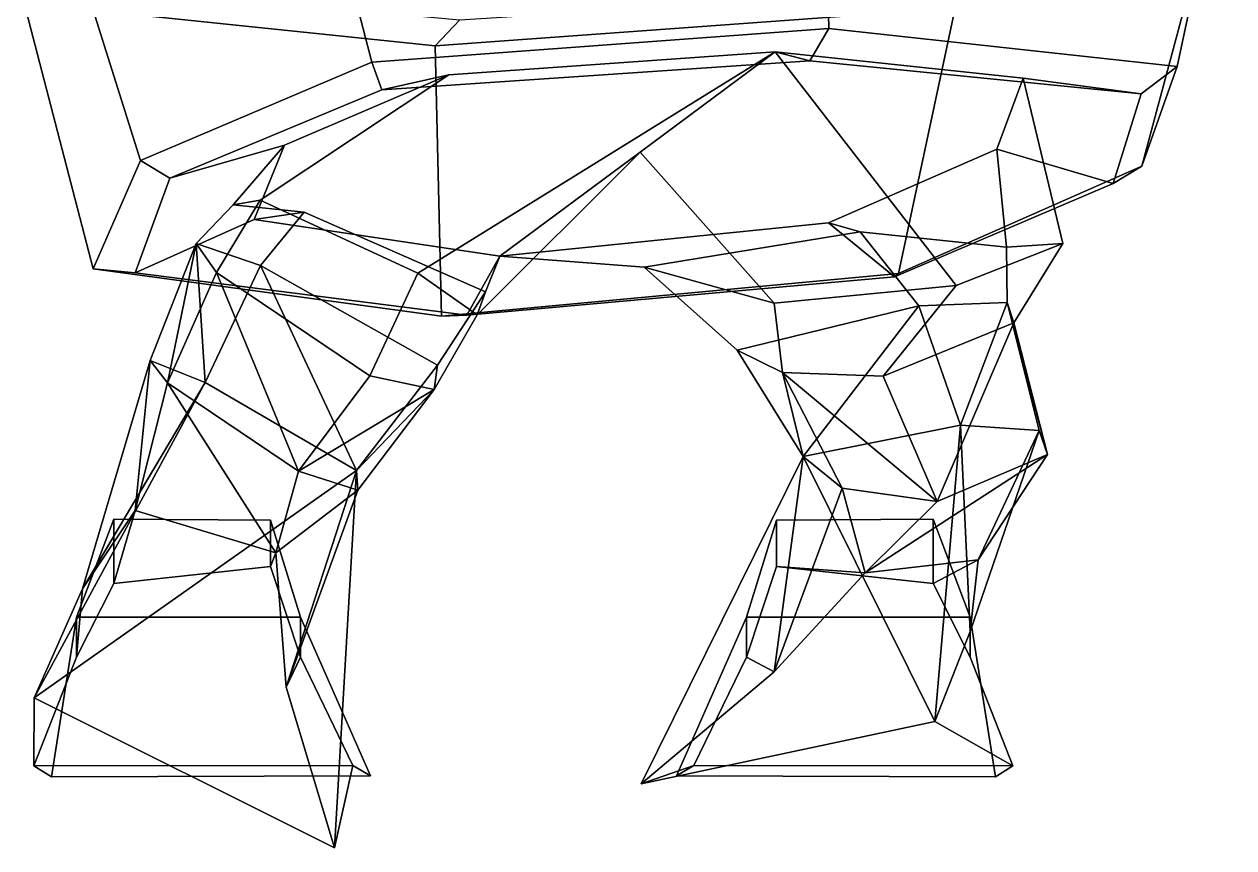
# Model space of a CAD drawing. Extents: x -197 to 393, y -168 to 322.
# Drawn here: x -89.6 to 165.1, y -168 to 5.4 of the extents above; entities that cross this region are included whole.
import ezdxf

# ---------------------------------------------------------------- set-up
doc = ezdxf.new("R2010")
doc.units = 0

msp = doc.modelspace()

# ---------------------------------------------------------------- linework, layer by layer
for points in [[(79.852837, 4.513458, 101.61718), (78.521248, 61.421371, 97.158516), (-30.955709, 53.425446, 102.439301), (-16.43672, -2.55722, 101.945671)], [(79.852837, 4.513458, 101.61718), (153.208969, -3.491577, 39.355007), (165.111481, 52.345551, 30.100445), (78.521248, 61.421371, 97.158516)], [(-30.955709, 53.425446, 102.439301), (-82.739441, 32.71199, 35.340652), (-65.130653, -23.287674, 33.707039), (-16.43672, -2.55722, 101.945671)], [(165.111481, 52.345551, 30.100445), (153.208969, -3.491577, 39.355007), (145.712204, -24.448944, -44.08329), (160.704498, 31.37117, -54.477829)], [(-65.130653, -23.287674, 33.707039), (-82.739441, 32.71199, 35.340652), (-89.645027, 9.883896, -55.982197), (-75.126038, -46.098763, -56.475826)], [(145.712204, -24.448944, -44.08329), (94.519653, -47.033127, -119.06649), (106.422165, 8.804001, -128.32106), (160.704498, 31.37117, -54.477829)], [(-89.645027, 9.883896, -55.982197), (-80.173462, 13.98024, -47.544514), (2.105369, 6.360306, -109.070488), (-3.058025, 0.908081, -123.049515)], [(106.422165, 8.804001, -128.32106), (-3.058025, 0.908081, -123.049515), (2.105369, 6.360306, -109.070488), (104.740433, 12.961777, -115.768372)], [(-75.126038, -46.098763, -56.475826), (-89.645027, 9.883896, -55.982197), (-3.058025, 0.908081, -123.049515), (-1.725323, -56.0093, -118.588715)], [(94.519653, -47.033127, -119.06649), (-1.725323, -56.0093, -118.588715), (-3.058025, 0.908081, -123.049515), (106.422165, 8.804001, -128.32106)], [(79.852837, 4.513458, 101.61718), (-16.43672, -2.55722, 101.945671), (-14.329617, -8.371887, 92.810608), (75.794823, -2.283737, 90.719826)], [(79.852837, 4.513458, 101.61718), (75.794823, -2.283737, 90.719826), (145.617554, -9.252838, 33.798206), (153.208969, -3.491577, 39.355007)], [(68.519806, -0.399216, 70.97348), (-0.202914, -5.238968, 71.038551), (-39.966015, -31.589409, 46.898354), (-6.773942, -46.985077, 69.568153)], [(75.794823, -2.283737, 90.719826), (-14.329617, -8.371887, 92.810608), (-0.202914, -5.238968, 71.038551), (68.519806, -0.399216, 70.97348)], [(40.106525, -21.479004, -5.723169), (68.519806, -0.399216, 70.97348), (-6.773942, -46.985077, 69.568153), (5.767165, -55.754425, 12.730798)], [(68.31382, -53.291885, -11.71265), (106.643173, -49.595032, 34.26395), (68.519806, -0.399216, 70.97348), (40.106525, -21.479004, -5.723169)], [(68.519806, -0.399216, 70.97348), (106.643173, -49.595032, 34.26395), (129.116074, -40.757263, -3.995483), (120.766739, -5.905243, 26.406879)], [(75.794823, -2.283737, 90.719826), (68.519806, -0.399216, 70.97348), (120.766739, -5.905243, 26.406879), (145.617554, -9.252838, 33.798206)], [(-16.43672, -2.55722, 101.945671), (-65.130653, -23.287674, 33.707039), (-58.982761, -27.010582, 31.759701), (-14.329617, -8.371887, 92.810608)], [(153.208969, -3.491577, 39.355007), (145.617554, -9.252838, 33.798206), (139.736969, -28.105072, -41.557812), (145.712204, -24.448944, -44.08329)], [(-14.329617, -8.371887, 92.810608), (-58.982761, -27.010582, 31.759701), (-34.787823, -20.049561, 22.215841), (-0.202914, -5.238968, 71.038551)], [(-0.202914, -5.238968, 71.038551), (-34.787823, -20.049561, 22.215841), (-45.644421, -32.583633, 9.260975), (-39.966015, -31.589409, 46.898354)], [(120.766739, -5.905243, 26.406879), (129.116074, -40.757263, -3.995483), (117.24749, -41.532784, -41.559052), (115.209991, -20.875702, -33.125751)], [(145.617554, -9.252838, 33.798206), (120.766739, -5.905243, 26.406879), (115.209991, -20.875702, -33.125751), (139.736969, -28.105072, -41.557812)], [(-58.982761, -27.010582, 31.759701), (-66.267067, -46.904236, -47.38541), (-41.24295, -35.686523, -39.741802), (-34.787823, -20.049561, 22.215841)], [(-34.787823, -20.049561, 22.215841), (-41.24295, -35.686523, -39.741802), (-30.69618, -34.146835, -28.357485), (-45.644421, -32.583633, 9.260975)], [(10.554629, -43.403519, -85.493317), (40.106525, -21.479004, -5.723169), (5.767165, -55.754425, 12.730798), (7.487345, -50.919571, -46.210068)], [(68.31382, -53.291885, -11.71265), (40.106525, -21.479004, -5.723169), (10.554629, -43.403519, -85.493317), (40.958424, -45.73745, -65.972008)], [(115.209991, -20.875702, -33.125751), (117.24749, -41.532784, -41.559052), (86.420998, -38.249847, -69.148849), (79.726707, -36.352798, -84.373474)], [(139.736969, -28.105072, -41.557812), (115.209991, -20.875702, -33.125751), (79.726707, -36.352798, -84.373474), (93.680099, -47.785179, -106.397812)], [(-65.130653, -23.287674, 33.707039), (-75.126038, -46.098763, -56.475826), (-66.267067, -46.904236, -47.38541), (-58.982761, -27.010582, 31.759701)], [(145.712204, -24.448944, -44.08329), (139.736969, -28.105072, -41.557812), (93.680099, -47.785179, -106.397812), (94.519653, -47.033127, -119.06649)], [(-49.160435, -46.826233, 17.953663), (-39.966015, -31.589409, 46.898354), (-45.644421, -32.583633, 9.260975), (-53.453754, -40.715973, 0.260654)], [(-53.453754, -40.715973, 0.260654), (-45.644421, -32.583633, 9.260975), (-30.69618, -34.146835, -28.357485), (-39.877876, -45.34874, -14.482509)], [(-16.860245, -68.599213, 34.61475), (-6.773942, -46.985077, 69.568153), (-39.966015, -31.589409, 46.898354), (-49.160435, -46.826233, 17.953663)], [(-41.24295, -35.686523, -39.741802), (10.554629, -43.403519, -85.493317), (7.487345, -50.919571, -46.210068), (-30.69618, -34.146835, -28.357485)], [(-39.877876, -45.34874, -14.482509), (-30.69618, -34.146835, -28.357485), (7.487345, -50.919571, -46.210068), (-2.579391, -66.326149, -15.287055)], [(-66.267067, -46.904236, -47.38541), (3.601766, -55.843704, -104.152649), (10.554629, -43.403519, -85.493317), (-41.24295, -35.686523, -39.741802)], [(93.680099, -47.785179, -106.397812), (79.726707, -36.352798, -84.373474), (10.554629, -43.403519, -85.493317), (3.601766, -55.843704, -104.152649)], [(79.726707, -36.352798, -84.373474), (86.420998, -38.249847, -69.148849), (40.958424, -45.73745, -65.972008), (10.554629, -43.403519, -85.493317)], [(-59.456219, -70.079727, 25.850515), (-53.453754, -40.715973, 0.260654), (-63.117104, -65.363251, 9.634292)], [(-63.117104, -65.363251, 9.634292), (-53.453754, -40.715973, 0.260654), (-51.513462, -70.016762, -4.15089)], [(-59.456219, -70.079727, 25.850515), (-49.160435, -46.826233, 17.953663), (-53.453754, -40.715973, 0.260654)], [(-51.513462, -70.016762, -4.15089), (-53.453754, -40.715973, 0.260654), (-39.877876, -45.34874, -14.482509)], [(98.78627, -53.880692, -56.683403), (60.537624, -63.179596, -41.589069), (40.958424, -45.73745, -65.972008), (86.420998, -38.249847, -69.148849)], [(117.394035, -53.127319, -48.396065), (98.78627, -53.880692, -56.683403), (86.420998, -38.249847, -69.148849), (117.24749, -41.532784, -41.559052)], [(91.264893, -68.649666, -0.070521), (118.758995, -57.436234, -29.696352), (129.116074, -40.757263, -3.995483), (106.643173, -49.595032, 34.26395)], [(118.758995, -57.436234, -29.696352), (117.394035, -53.127319, -48.396065), (117.24749, -41.532784, -41.559052), (129.116074, -40.757263, -3.995483)], [(-51.513462, -70.016762, -4.15089), (-39.877876, -45.34874, -14.482509), (-19.648987, -88.564339, -5.484062)], [(-19.648987, -88.564339, -5.484062), (-39.877876, -45.34874, -14.482509), (-2.579391, -66.326149, -15.287055)], [(70.039772, -67.902275, -16.184296), (68.31382, -53.291885, -11.71265), (40.958424, -45.73745, -65.972008), (60.537624, -63.179596, -41.589069)], [(-75.126038, -46.098763, -56.475826), (-1.725323, -56.0093, -118.588715), (3.601766, -55.843704, -104.152649), (-66.267067, -46.904236, -47.38541)], [(-31.868614, -88.661217, 40.671944), (-49.160435, -46.826233, 17.953663), (-59.456219, -70.079727, 25.850515)], [(-31.868614, -88.661217, 40.671944), (-16.860245, -68.599213, 34.61475), (-49.160435, -46.826233, 17.953663)], [(-16.860245, -68.599213, 34.61475), (-3.322078, -71.508934, 11.682062), (5.767165, -55.754425, 12.730798), (-6.773942, -46.985077, 69.568153)], [(94.519653, -47.033127, -119.06649), (93.680099, -47.785179, -106.397812), (3.601766, -55.843704, -104.152649), (-1.725323, -56.0093, -118.588715)], [(-3.322078, -71.508934, 11.682062), (-2.579391, -66.326149, -15.287055), (7.487345, -50.919571, -46.210068), (5.767165, -55.754425, 12.730798)], [(91.264893, -68.649666, -0.070521), (106.643173, -49.595032, 34.26395), (68.31382, -53.291885, -11.71265), (70.039772, -67.902275, -16.184296)], [(107.533966, -79.000984, -48.506756), (98.78627, -53.880692, -56.683403), (117.394035, -53.127319, -48.396065)], [(124.10804, -80.107994, -41.110909), (107.533966, -79.000984, -48.506756), (117.394035, -53.127319, -48.396065)], [(125.859627, -85.177895, -24.721479), (117.394035, -53.127319, -48.396065), (118.758995, -57.436234, -29.696352)], [(125.859627, -85.177895, -24.721479), (124.10804, -80.107994, -41.110909), (117.394035, -53.127319, -48.396065)], [(74.417137, -85.584923, -35.566582), (60.537624, -63.179596, -41.589069), (98.78627, -53.880692, -56.683403)], [(107.533966, -79.000984, -48.506756), (74.417137, -85.584923, -35.566582), (98.78627, -53.880692, -56.683403)], [(102.610466, -95.08786, 1.026148), (118.758995, -57.436234, -29.696352), (91.264893, -68.649666, -0.070521)], [(102.610466, -95.08786, 1.026148), (125.859627, -85.177895, -24.721479), (118.758995, -57.436234, -29.696352)], [(74.417137, -85.584923, -35.566582), (70.039772, -67.902275, -16.184296), (60.537624, -63.179596, -41.589069)], [(-77.374779, -113.459984, -15.788866), (-66.249931, -96.969299, 5.090399), (-63.117104, -65.363251, 9.634292)], [(-77.374779, -113.459984, -15.788866), (-63.117104, -65.363251, 9.634292), (-51.513462, -70.016762, -4.15089)], [(-66.249931, -96.969299, 5.090399), (-59.456219, -70.079727, 25.850515), (-63.117104, -65.363251, 9.634292)], [(-31.868614, -88.661217, 40.671944), (-3.322078, -71.508934, 11.682062), (-16.860245, -68.599213, 34.61475)], [(-19.648987, -88.564339, -5.484062), (-2.579391, -66.326149, -15.287055), (-3.322078, -71.508934, 11.682062)], [(102.610466, -95.08786, 1.026148), (91.264893, -68.649666, -0.070521), (70.039772, -67.902275, -16.184296)], [(102.610466, -95.08786, 1.026148), (70.039772, -67.902275, -16.184296), (82.613243, -92.250267, -12.630218)], [(82.613243, -92.250267, -12.630218), (70.039772, -67.902275, -16.184296), (74.417137, -85.584923, -35.566582)], [(-87.543686, -136.394928, -46.502872), (-77.374779, -113.459984, -15.788866), (-51.513462, -70.016762, -4.15089)], [(-87.543686, -136.394928, -46.502872), (-51.513462, -70.016762, -4.15089), (-19.648987, -88.564339, -5.484062)], [(-66.249931, -96.969299, 5.090399), (-36.646992, -105.844223, 20.268574), (-59.456219, -70.079727, 25.850515)], [(-36.646992, -105.844223, 20.268574), (-31.868614, -88.661217, 40.671944), (-59.456219, -70.079727, 25.850515)], [(-31.868614, -88.661217, 40.671944), (-19.350426, -92.696457, 19.563902), (-3.322078, -71.508934, 11.682062)], [(-19.350426, -92.696457, 19.563902), (-19.648987, -88.564339, -5.484062), (-3.322078, -71.508934, 11.682062)], [(102.134476, -141.405212, -101.061882), (74.417137, -85.584923, -35.566582), (107.533966, -79.000984, -48.506756)], [(102.134476, -141.405212, -101.061882), (107.533966, -79.000984, -48.506756), (109.602097, -122.415718, -69.004768)], [(109.602097, -122.415718, -69.004768), (107.533966, -79.000984, -48.506756), (124.10804, -80.107994, -41.110909)], [(109.602097, -122.415718, -69.004768), (124.10804, -80.107994, -41.110909), (111.303902, -107.341187, -45.574253)], [(111.303902, -107.341187, -45.574253), (124.10804, -80.107994, -41.110909), (125.859627, -85.177895, -24.721479)], [(40.300518, -154.541977, -71.154762), (68.273743, -130.890823, -47.525352), (74.417137, -85.584923, -35.566582)], [(40.300518, -154.541977, -71.154762), (74.417137, -85.584923, -35.566582), (102.134476, -141.405212, -101.061882)], [(68.273743, -130.890823, -47.525352), (82.613243, -92.250267, -12.630218), (74.417137, -85.584923, -35.566582)], [(111.303902, -107.341187, -45.574253), (125.859627, -85.177895, -24.721479), (87.485626, -110.047127, -21.595015)], [(87.485626, -110.047127, -21.595015), (125.859627, -85.177895, -24.721479), (102.610466, -95.08786, 1.026148)], [(-24.296974, -167.976303, -37.580837), (-87.543686, -136.394928, -46.502872), (-19.648987, -88.564339, -5.484062)], [(-36.646992, -105.844223, 20.268574), (-19.350426, -92.696457, 19.563902), (-31.868614, -88.661217, 40.671944)], [(-24.296974, -167.976303, -37.580837), (-19.648987, -88.564339, -5.484062), (-34.469162, -134.153229, -8.425258)], [(-34.469162, -134.153229, -8.425258), (-19.648987, -88.564339, -5.484062), (-19.350426, -92.696457, 19.563902)], [(-34.469162, -134.153229, -8.425258), (-19.350426, -92.696457, 19.563902), (-36.646992, -105.844223, 20.268574)], [(68.273743, -130.890823, -47.525352), (87.485626, -110.047127, -21.595015), (82.613243, -92.250267, -12.630218)], [(87.485626, -110.047127, -21.595015), (102.610466, -95.08786, 1.026148), (82.613243, -92.250267, -12.630218)], [(-77.374779, -113.459984, -15.788866), (-78.613716, -127.827744, 38.011692), (-70.777412, -112.334427, 30.233551), (-66.249931, -96.969299, 5.090399)], [(-31.473774, -119.444244, 96.90329), (-37.787899, -98.998032, 82.087791), (-70.777412, -98.812729, 82.087791), (-78.613716, -119.444244, 96.90329)], [(-78.613716, -119.444244, 96.90329), (-70.777412, -98.812729, 82.087791), (-70.777412, -112.334427, 30.233551), (-78.613716, -127.827744, 38.011692)], [(-36.646992, -105.844223, 20.268574), (-66.249931, -96.969299, 5.090399), (-70.777412, -112.334427, 30.233551), (-37.787899, -108.736435, 30.233551)], [(-37.787899, -98.998032, 82.087791), (-37.787899, -108.736435, 30.233551), (-70.777412, -112.334427, 30.233551), (-70.777412, -98.812729, 82.087791)], [(-31.473774, -119.444244, 96.90329), (-31.473774, -127.827744, 38.011692), (-37.787899, -108.736435, 30.233551), (-37.787899, -98.998032, 82.087791)], [(62.470745, -119.444244, 51.192089), (68.784866, -98.998032, 36.376591), (68.784866, -108.736435, -15.477654), (62.470741, -127.827744, -7.699514)], [(62.470745, -119.444244, 51.192089), (109.610695, -119.444244, 51.192089), (101.774384, -98.812729, 36.376591), (68.784866, -98.998032, 36.376591)], [(68.784866, -98.998032, 36.376591), (101.774384, -98.812729, 36.376591), (101.774376, -112.334427, -15.477654), (68.784866, -108.736435, -15.477654)], [(109.610695, -119.444244, 51.192089), (109.610687, -127.827744, -7.699514), (101.774376, -112.334427, -15.477654), (101.774384, -98.812729, 36.376591)], [(-34.469162, -134.153229, -8.425258), (-36.646992, -105.844223, 20.268574), (-37.787899, -108.736435, 30.233551), (-31.473774, -127.827744, 38.011692)], [(68.273743, -130.890823, -47.525352), (62.470741, -127.827744, -7.699514), (68.784866, -108.736435, -15.477654), (87.485626, -110.047127, -21.595015)], [(87.485626, -110.047127, -21.595015), (68.784866, -108.736435, -15.477654), (101.774376, -112.334427, -15.477654), (111.303902, -107.341187, -45.574253)], [(109.602097, -122.415718, -69.004768), (111.303902, -107.341187, -45.574253), (101.774376, -112.334427, -15.477654), (109.610687, -127.827744, -7.699514)], [(-87.543686, -136.394928, -46.502872), (-87.594154, -150.723206, 30.603945), (-78.613716, -127.827744, 38.011692), (-77.374779, -113.459984, -15.788866)], [(-83.890282, -153.02951, 96.90329), (-78.613716, -119.444244, 96.90329), (-78.613716, -127.827744, 38.011692), (-87.594154, -150.723206, 30.603945)], [(-16.70689, -152.844193, 96.90329), (-31.473774, -119.444244, 96.90329), (-78.613716, -119.444244, 96.90329), (-83.890282, -153.02951, 96.90329)], [(-16.70689, -152.844193, 96.90329), (-20.410763, -150.61731, 26.900064), (-31.473774, -127.827744, 38.011692), (-31.473774, -119.444244, 96.90329)], [(47.703861, -152.844193, 51.192089), (114.88726, -153.02951, 51.192089), (109.610695, -119.444244, 51.192089), (62.470745, -119.444244, 51.192089)], [(47.703861, -152.844193, 51.192089), (62.470745, -119.444244, 51.192089), (62.470741, -127.827744, -7.699514), (51.40773, -150.61731, -18.81114)], [(114.88726, -153.02951, 51.192089), (118.591118, -150.723206, -15.107259), (109.610687, -127.827744, -7.699514), (109.610695, -119.444244, 51.192089)], [(102.134476, -141.405212, -101.061882), (109.602097, -122.415718, -69.004768), (109.610687, -127.827744, -7.699514), (118.591118, -150.723206, -15.107259)], [(-24.296974, -167.976303, -37.580837), (-34.469162, -134.153229, -8.425258), (-31.473774, -127.827744, 38.011692), (-20.410763, -150.61731, 26.900064)], [(40.300518, -154.541977, -71.154762), (51.40773, -150.61731, -18.81114), (62.470741, -127.827744, -7.699514), (68.273743, -130.890823, -47.525352)], [(-87.543686, -136.394928, -46.502872), (-24.296974, -167.976303, -37.580837), (-20.410763, -150.61731, 26.900064), (-87.594154, -150.723206, 30.603945)], [(102.134476, -141.405212, -101.061882), (118.591118, -150.723206, -15.107259), (51.40773, -150.61731, -18.81114), (40.300518, -154.541977, -71.154762)], [(-83.890282, -153.02951, 96.90329), (-87.594154, -150.723206, 30.603945), (-20.410763, -150.61731, 26.900064), (-16.70689, -152.844193, 96.90329)], [(114.88726, -153.02951, 51.192089), (47.703861, -152.844193, 51.192089), (51.40773, -150.61731, -18.81114), (118.591118, -150.723206, -15.107259)]]:
    msp.add_3dface(points)

doc.saveas('drawing.dxf')
